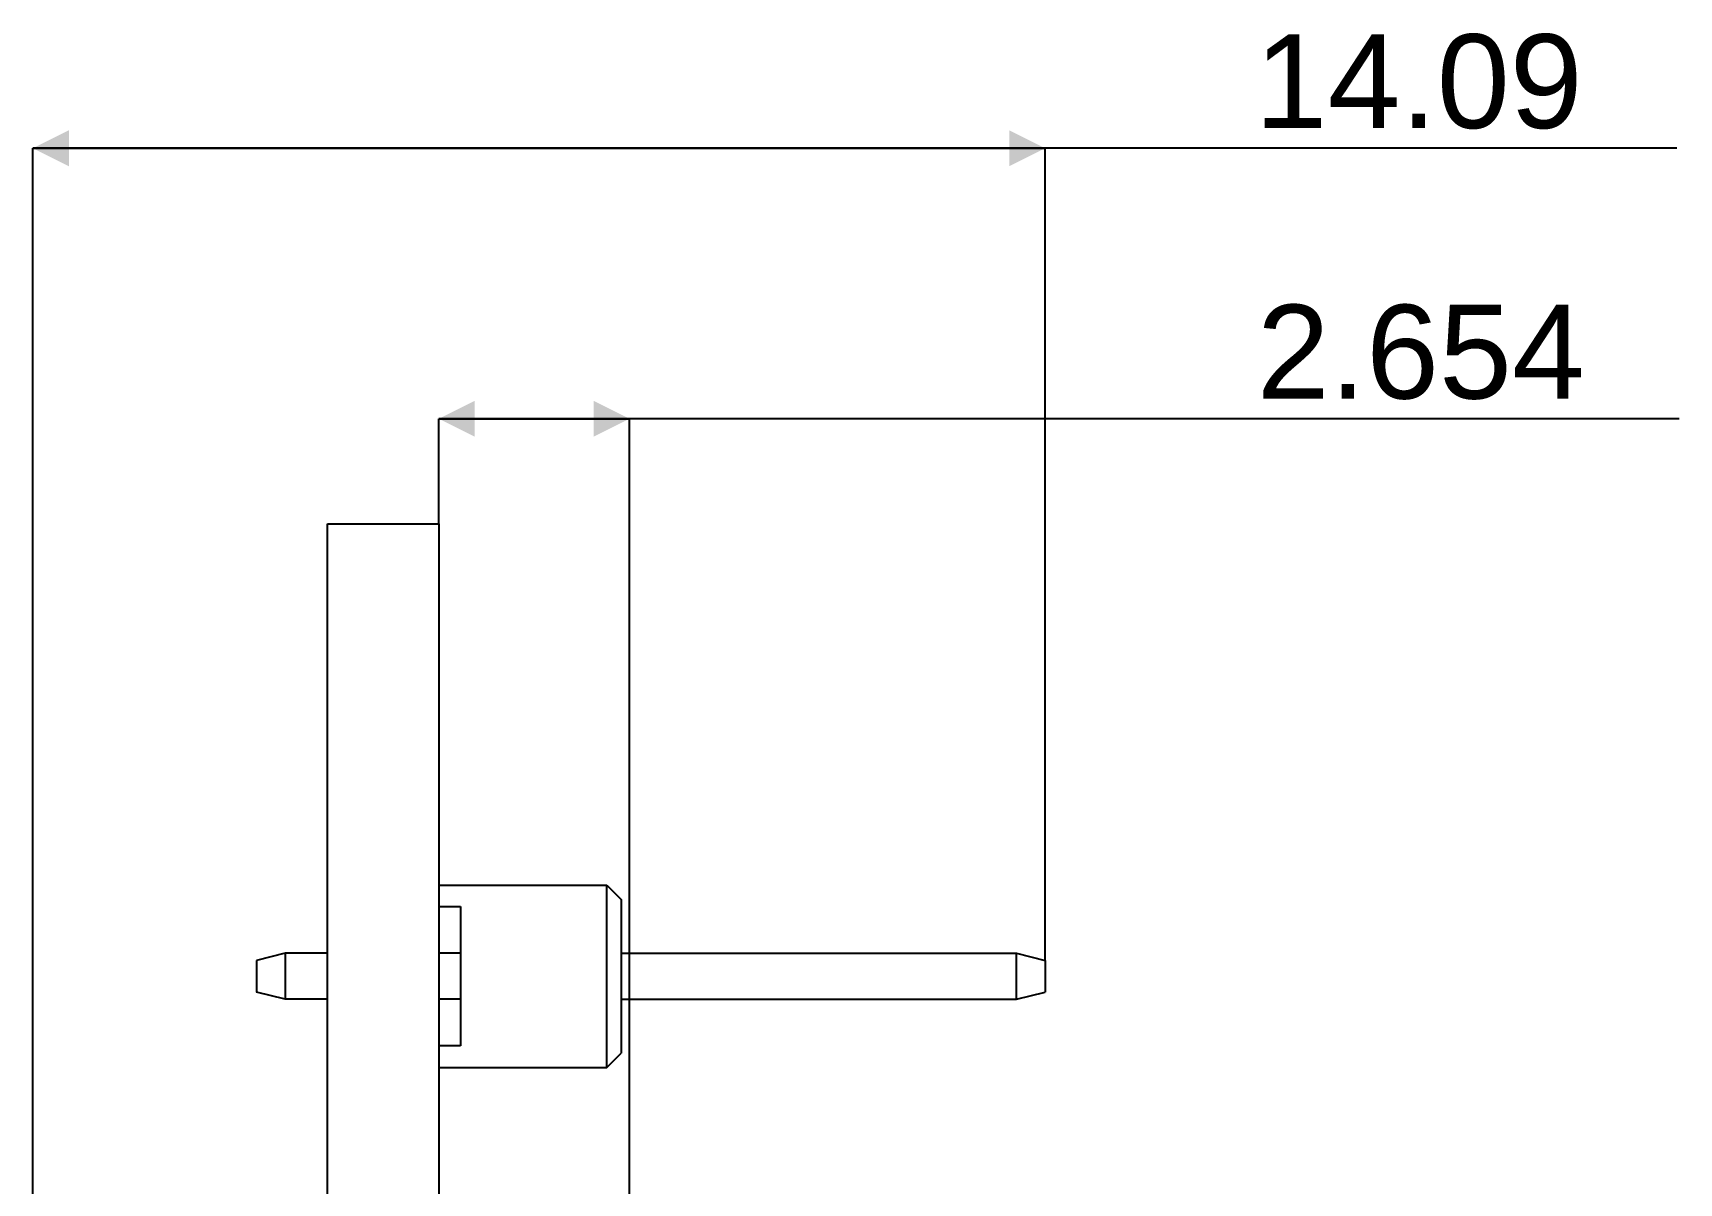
# Model space of a CAD drawing. Header units: millimetres. Extents: x -156 to 264, y -126 to 171.
# Drawn here: x -100.65 to -77.74, y 36.44 to 52.45 of the extents above; entities that cross this region are included whole.
import ezdxf

# ---------------------------------------------------------------- set-up
doc = ezdxf.new("R2010")
doc.units = ezdxf.units.MM
doc.header["$MEASUREMENT"] = 0
doc.layers.add('DIMENSION', color=7, linetype='Continuous', true_color=0xffffff)

msp = doc.modelspace()

# ---------------------------------------------------------------- hatches: boundary and pattern name
at = {"layer": 'DIMENSION'}
for points in [[(-100.15, 51.099), (-100.65, 50.849), (-100.15, 50.599)], [(-87.06, 50.599), (-86.56, 50.849), (-87.06, 51.099)], [(-94.5, 47.333), (-95, 47.083), (-94.5, 46.833)], [(-92.846, 46.833), (-92.346, 47.083), (-92.846, 47.333)]]:
    msp.add_hatch(color=256, dxfattribs=at).paths.add_polyline_path(points, flags=0)

# ---------------------------------------------------------------- linework, layer by layer
for points in [[(-100.65, 33.81), (-100.65, 50.849)], [(-86.56, 50.849), (-100.65, 50.849)], [(-100.65, 50.849), (-86.56, 50.849)], [(-86.56, 39.54), (-86.56, 50.849)], [(-77.766, 50.849), (-86.56, 50.849)], [(-95, 45.62), (-95, 47.083)], [(-92.346, 47.083), (-95, 47.083)], [(-95, 47.083), (-92.346, 47.083)], [(-92.346, 31.247), (-92.346, 47.083)], [(-77.735, 47.083), (-92.346, 47.083)], [(-96.55, 40.51), (-96.55, 45.62)], [(-96.55, 45.62), (-95, 45.62)], [(-95, 45.62), (-95, 40.51)], [(-95, 40.59), (-92.66, 40.59)], [(-92.66, 38.05), (-92.66, 40.59)], [(-92.66, 40.59), (-92.46, 40.39)], [(-96.55, 34.45), (-96.55, 40.51)], [(-95, 40.51), (-95, 5.11)], [(-92.46, 40.39), (-92.46, 38.25)], [(-95, 40.29), (-94.7, 40.29)], [(-94.7, 40.29), (-94.7, 38.35)], [(-97.14, 39.64), (-97.54, 39.54)], [(-97.54, 39.54), (-97.54, 39.1)], [(-97.14, 39.64), (-97.14, 39)], [(-96.55, 39.64), (-97.14, 39.64)], [(-94.7, 39.64), (-95, 39.64)], [(-92.46, 39.64), (-86.96, 39.64)], [(-86.96, 39), (-86.96, 39.64)], [(-86.96, 39.64), (-86.56, 39.54)], [(-86.56, 39.54), (-86.56, 39.1)], [(-97.14, 39), (-97.54, 39.1)], [(-96.55, 39), (-97.14, 39)], [(-94.7, 39), (-95, 39)], [(-92.46, 39), (-86.96, 39)], [(-86.96, 39), (-86.56, 39.1)], [(-94.7, 38.35), (-95, 38.35)], [(-95, 38.05), (-92.66, 38.05)], [(-92.66, 38.05), (-92.46, 38.25)]]:
    msp.add_lwpolyline(points, dxfattribs=at)

# ---------------------------------------------------------------- texts
at = {"layer": 'DIMENSION', "char_height": 1.306, "attachment_point": 7, "line_spacing_factor": 0.963855}
for s, insert, width in [('\\fArial;14.09', (-83.643, 51.111), 5.57017), ('\\fArial;2.654', (-83.613, 47.345), 5.71178)]:
    msp.add_mtext(s, dxfattribs=dict(at, insert=insert, width=width))

doc.saveas('drawing.dxf')
